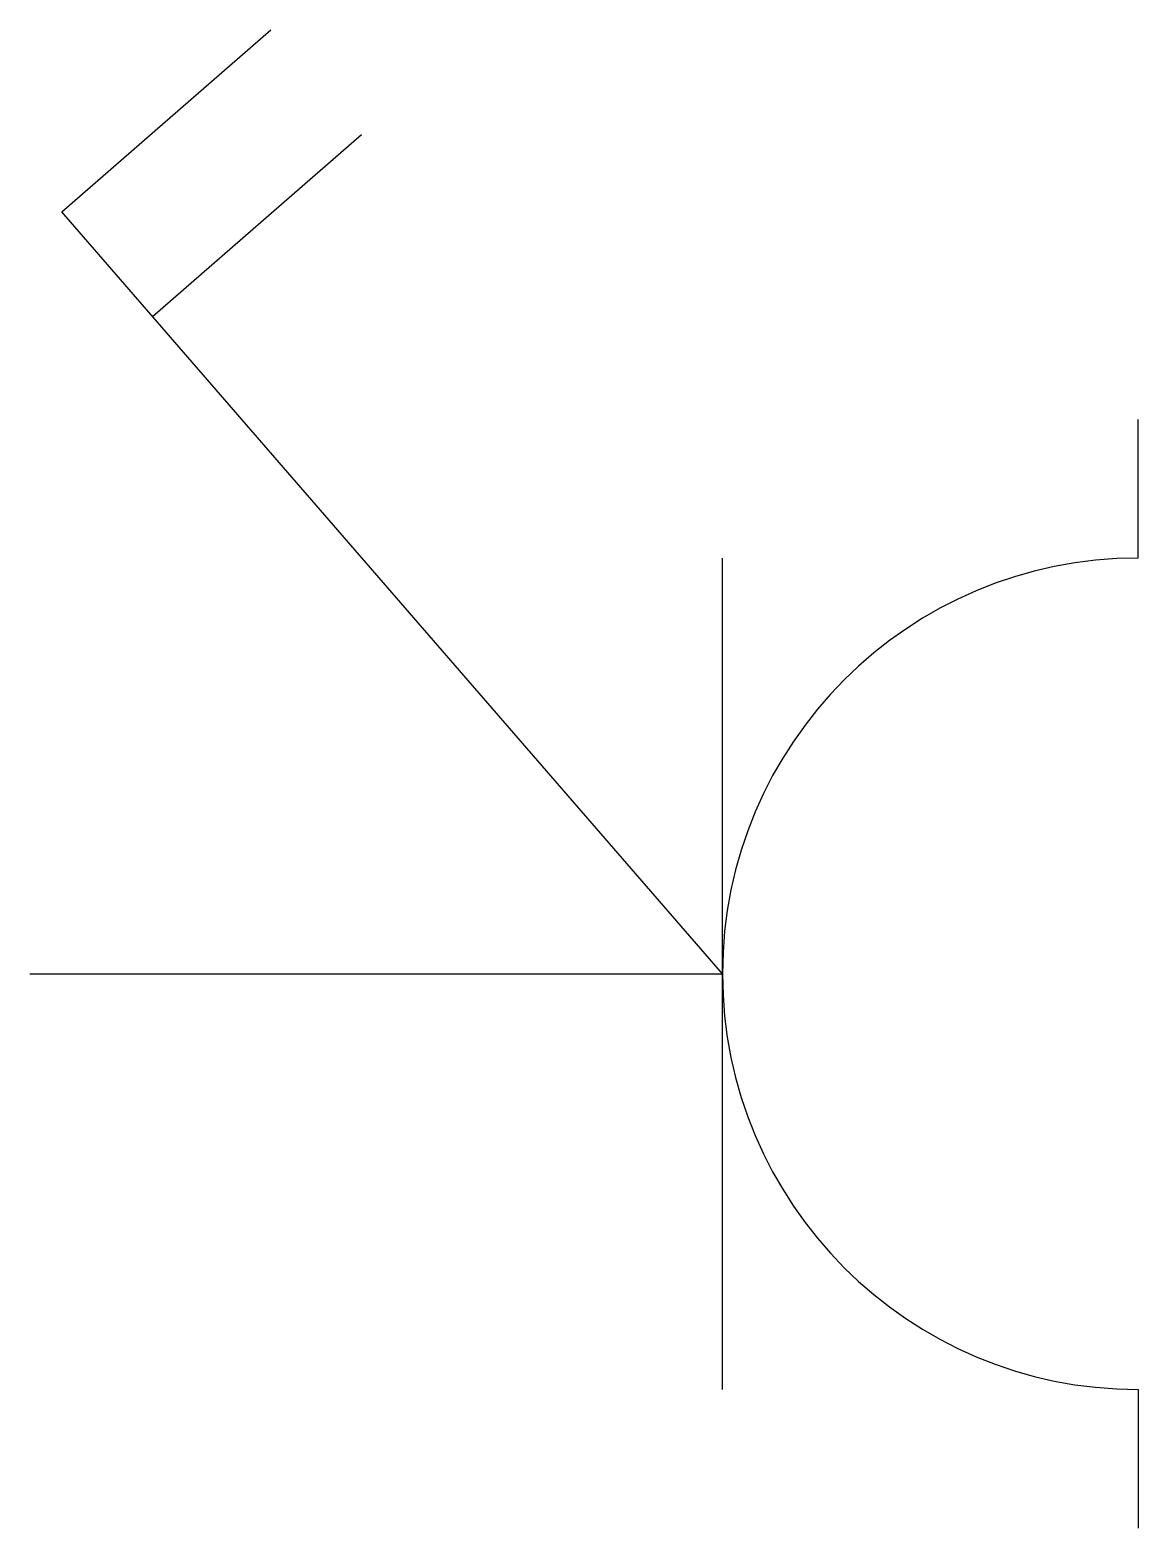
# Model space of a CAD drawing. Header units: millimetres. Extents: x 0 to 4.8, y -2.4 to 4.09.
import ezdxf

# ---------------------------------------------------------------- set-up
doc = ezdxf.new("R2010")
doc.units = ezdxf.units.MM

msp = doc.modelspace()

# ---------------------------------------------------------------- linework, layer by layer
at = {"transparency": 33554687}
for p, q in [((0.1374, 3.2994), (1.0431, 4.0866)), ((0.5311, 2.8465), (1.4367, 3.6338)), ((3, 0), (0.1374, 3.2994)), ((4.8, 1.8), (4.8, 2.4)), ((3, -1.8), (3, 1.8)), ((0, 0), (3, 0)), ((4.8, -1.8), (4.8, -2.4))]:
    msp.add_line(p, q, dxfattribs=at)
msp.add_arc((4.8, 0), 1.8, 90, 270, dxfattribs=at)

doc.saveas('drawing.dxf')
